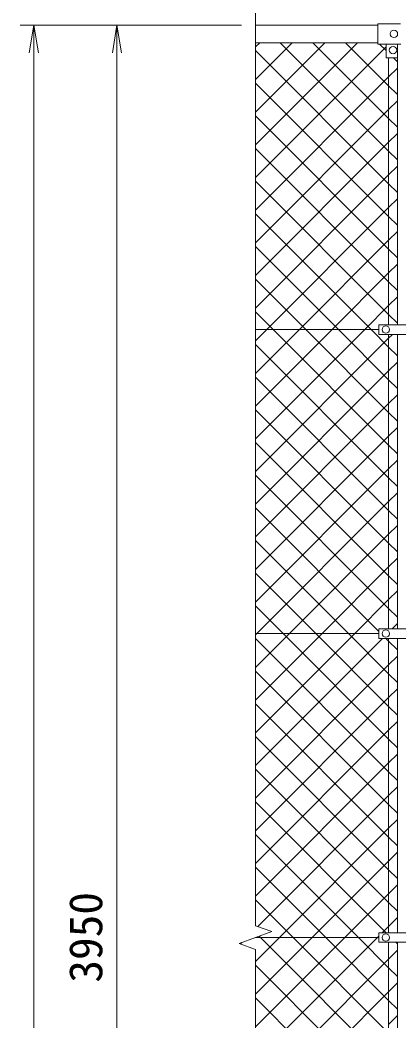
# Model space of a CAD drawing. Units: millimetres, scale not verified. Extents: x -6300 to 6300, y -4455 to 4455.
# Drawn here: x -4236 to -3415, y 1204 to 3371 of the extents above; entities that cross this region are included whole.
import ezdxf
from ezdxf.enums import TextEntityAlignment as Align

# ---------------------------------------------------------------- set-up
doc = ezdxf.new("R2010")
doc.units = ezdxf.units.MM
doc.header["$LTSCALE"] = 30
for name, color, linetype, lineweight in [('0-2_D-STR1', 1, 'Continuous', 18), ('0-3_D-STR3', 3, 'Continuous', 13), ('0-7_D-STR-DIM', 7, 'Continuous', 9), ('0-8_0', 7, 'Continuous', 9), ('0-9_D-STR2', 7, 'Continuous', 9)]:
    doc.layers.add(name, color=color, linetype=linetype, lineweight=lineweight)
doc.styles.add('ＭＳ ゴシック', font='')
doc.styles.get('ＭＳ ゴシック').set_extended_font_data('MS Gothic')

# ---------------------------------------------------------------- blocks, each defined once
blk = doc.blocks.new('_Open')
at = {"layer": '0-8_0'}
blk.add_line((-30, 5), (0, 0), dxfattribs=at)
blk.add_lwpolyline([(-30, -5), (0, 0), (-30, 0)], dxfattribs=at)

msp = doc.modelspace()

# ---------------------------------------------------------------- linework, layer by layer
at = {"layer": '0-2_D-STR1'}
for p, q in [((-3460.76, 3359.58), (-3725.76, 3359.58)), ((-3460.76, 3321.58), (-3725.76, 3321.58))]:
    msp.add_line(p, q, dxfattribs=at)
at = {"layer": '0-3_D-STR3'}
for p, q in [((-3460.76, 3362.58), (-3411.54, 3362.58)), ((-3460.76, 3318.58), (-3460.76, 3362.58)), ((-3460.76, 3318.58), (-3410.56, 3318.58)), ((-3442.76, 3318.58), (-3442.76, 3289.58)), ((-3417.76, 3318.58), (-3417.76, 3289.58)), ((-3418.76, 3288.58), (-3441.76, 3288.58)), ((-3437.26, 3288.58), (-3437.26, 2710.88)), ((-3418.26, 3288.72), (-3418.26, 2710.88)), ((-3458.26, 2710.88), (-3293.26, 2710.88)), ((-3458.26, 2710.88), (-3458.26, 2690.28)), ((-3458.26, 2700.58), (-3725.76, 2700.58)), ((-3458.26, 2690.28), (-3293.26, 2690.28)), ((-3437.26, 2690.28), (-3437.26, 2052.88)), ((-3418.26, 2690.28), (-3418.26, 2052.88)), ((-3458.26, 2042.58), (-3725.76, 2042.58)), ((-3458.26, 2052.88), (-3293.26, 2052.88)), ((-3458.26, 2052.88), (-3458.26, 2032.28)), ((-3458.26, 2032.28), (-3293.26, 2032.28)), ((-3437.26, 2032.28), (-3437.26, 1394.88)), ((-3418.26, 2032.28), (-3418.26, 1394.88)), ((-3458.26, 1394.88), (-3293.26, 1394.88)), ((-3458.26, 1394.88), (-3458.26, 1374.28)), ((-3458.26, 1384.58), (-3725.76, 1384.58)), ((-3458.26, 1374.28), (-3293.26, 1374.28)), ((-3437.26, 1374.28), (-3437.26, 800.08)), ((-3418.26, 1374.28), (-3418.26, 800.08))]:
    msp.add_line(p, q, dxfattribs=at)
for centre in [(-3425.76, 3340.58), (-3427.76, 3305.58), (-3443.26, 2700.58), (-3443.26, 2042.58), (-3443.26, 1384.58)]:
    msp.add_circle(centre, 8, dxfattribs=at)
for centre, start, end in [((-3441.76, 3289.58), 180, 270), ((-3418.76, 3289.58), 270, 0)]:
    msp.add_arc(centre, 1, start, end, dxfattribs=at)
at = {"layer": '0-7_D-STR-DIM'}
for p, q in [((-3725.76, 1410.23), (-3725.76, 3422.58)), ((-3755.76, 3359.58), (-4235.76, 3359.58)), ((-3755.76, 3359.58), (-4055.76, 3359.58)), ((-4205.76, -580.42), (-4205.76, 3299.58)), ((-4025.76, -530.42), (-4025.76, 3299.58)), ((-3690.52, 1397.41), (-3725.76, 1410.23)), ((-3761, 1371.76), (-3690.52, 1397.41)), ((-3725.76, 1358.93), (-3761, 1371.76)), ((-3725.76, -733.42), (-3725.76, 1358.93))]:
    msp.add_line(p, q, dxfattribs=at)
at = {"layer": '0-9_D-STR2'}
for p, q in [((-3725.76, 3312.43), (-3716.61, 3321.58)), ((-3725.76, 3241.72), (-3645.9, 3321.58)), ((-3725.76, 3171.01), (-3575.19, 3321.58)), ((-3725.76, 3100.3), (-3504.48, 3321.58)), ((-3437.26, 3086.95), (-3671.89, 3321.58)), ((-3437.26, 3157.66), (-3601.18, 3321.58)), ((-3437.26, 3228.37), (-3530.47, 3321.58)), ((-3442.76, 3304.58), (-3456.76, 3318.58)), ((-3725.76, 3029.59), (-3442.76, 3312.59)), ((-3437.26, 3016.24), (-3725.76, 3304.74)), ((-3418.26, 3280.08), (-3426.76, 3288.58)), ((-3437.26, 3247.38), (-3418.26, 3266.38)), ((-3725.76, 2958.88), (-3437.26, 3247.38)), ((-3437.26, 2945.53), (-3725.76, 3234.03)), ((-3418.26, 3209.37), (-3437.26, 3228.37)), ((-3437.26, 3176.67), (-3418.26, 3195.67)), ((-3725.76, 2888.17), (-3437.26, 3176.67)), ((-3437.26, 2874.82), (-3725.76, 3163.32)), ((-3418.26, 3138.66), (-3437.26, 3157.66)), ((-3437.26, 3105.96), (-3418.26, 3124.96)), ((-3725.76, 2817.46), (-3437.26, 3105.96)), ((-3437.26, 2804.11), (-3725.76, 3092.61)), ((-3418.26, 3067.95), (-3437.26, 3086.95)), ((-3725.76, 2746.75), (-3437.26, 3035.25)), ((-3437.26, 3035.25), (-3418.26, 3054.25)), ((-3437.26, 2733.4), (-3725.76, 3021.9)), ((-3418.26, 2997.24), (-3437.26, 3016.24)), ((-3437.26, 2964.54), (-3418.26, 2983.54)), ((-3475.15, 2700.58), (-3725.76, 2951.19)), ((-3701.22, 2700.58), (-3437.26, 2964.54)), ((-3418.26, 2926.53), (-3437.26, 2945.53)), ((-3437.26, 2893.83), (-3418.26, 2912.83)), ((-3630.51, 2700.58), (-3437.26, 2893.83)), ((-3545.86, 2700.58), (-3725.76, 2880.48)), ((-3418.26, 2855.82), (-3437.26, 2874.82)), ((-3437.26, 2823.11), (-3418.26, 2842.11)), ((-3559.79, 2700.58), (-3437.26, 2823.11)), ((-3616.58, 2700.58), (-3725.76, 2809.77)), ((-3418.26, 2785.11), (-3437.26, 2804.11)), ((-3489.08, 2700.58), (-3437.26, 2752.4)), ((-3437.26, 2752.4), (-3418.26, 2771.4)), ((-3687.29, 2700.58), (-3725.76, 2739.06)), ((-3418.26, 2714.4), (-3437.26, 2733.4)), ((-3725.76, 2676.04), (-3701.22, 2700.58)), ((-3725.76, 2605.33), (-3630.51, 2700.58)), ((-3725.76, 2534.61), (-3559.79, 2700.58)), ((-3725.76, 2463.9), (-3489.08, 2700.58)), ((-3437.26, 2450.56), (-3687.29, 2700.58)), ((-3437.26, 2521.27), (-3616.58, 2700.58)), ((-3437.26, 2591.98), (-3545.86, 2700.58)), ((-3437.26, 2662.69), (-3475.15, 2700.58)), ((-3437.26, 2379.85), (-3725.76, 2668.35)), ((-3418.26, 2643.69), (-3437.26, 2662.69)), ((-3437.26, 2610.98), (-3418.26, 2629.98)), ((-3725.76, 2322.48), (-3437.26, 2610.98)), ((-3437.26, 2309.13), (-3725.76, 2597.63)), ((-3418.26, 2572.98), (-3437.26, 2591.98)), ((-3437.26, 2540.27), (-3418.26, 2559.27)), ((-3725.76, 2251.77), (-3437.26, 2540.27)), ((-3437.26, 2238.42), (-3725.76, 2526.92)), ((-3418.26, 2502.27), (-3437.26, 2521.27)), ((-3437.26, 2469.56), (-3418.26, 2488.56)), ((-3725.76, 2181.06), (-3437.26, 2469.56)), ((-3437.26, 2167.71), (-3725.76, 2456.21)), ((-3418.26, 2431.56), (-3437.26, 2450.56)), ((-3437.26, 2398.85), (-3418.26, 2417.85)), ((-3725.76, 2110.35), (-3437.26, 2398.85)), ((-3437.26, 2097), (-3725.76, 2385.5)), ((-3418.26, 2360.85), (-3437.26, 2379.85)), ((-3437.26, 2328.14), (-3418.26, 2347.14)), ((-3722.82, 2042.58), (-3437.26, 2328.14)), ((-3458.26, 2047.29), (-3725.76, 2314.79)), ((-3418.26, 2290.13), (-3437.26, 2309.13)), ((-3437.26, 2257.43), (-3418.26, 2276.43)), ((-3652.11, 2042.58), (-3437.26, 2257.43)), ((-3524.26, 2042.58), (-3725.76, 2244.08)), ((-3418.26, 2219.42), (-3437.26, 2238.42)), ((-3437.26, 2186.72), (-3418.26, 2205.72)), ((-3594.97, 2042.58), (-3725.76, 2173.37)), ((-3581.4, 2042.58), (-3437.26, 2186.72)), ((-3418.26, 2148.71), (-3437.26, 2167.71)), ((-3437.26, 2116.01), (-3418.26, 2135.01)), ((-3665.68, 2042.58), (-3725.76, 2102.66)), ((-3510.69, 2042.58), (-3437.26, 2116.01)), ((-3418.26, 2078), (-3437.26, 2097)), ((-3429.68, 2052.88), (-3418.26, 2064.3)), ((-3725.76, 2039.64), (-3722.82, 2042.58)), ((-3725.76, 1968.93), (-3652.11, 2042.58)), ((-3725.76, 1898.22), (-3581.4, 2042.58)), ((-3725.76, 1827.51), (-3510.69, 2042.58)), ((-3437.26, 1814.16), (-3665.68, 2042.58)), ((-3437.26, 1884.87), (-3594.97, 2042.58)), ((-3437.26, 1955.58), (-3524.26, 2042.58)), ((-3725.76, 1756.8), (-3450.28, 2032.28)), ((-3437.26, 1743.45), (-3725.76, 2031.95)), ((-3437.26, 1974.59), (-3418.26, 1993.59)), ((-3725.76, 1686.09), (-3437.26, 1974.59)), ((-3437.26, 1672.74), (-3725.76, 1961.24)), ((-3418.26, 1936.58), (-3437.26, 1955.58)), ((-3437.26, 1903.88), (-3418.26, 1922.88)), ((-3725.76, 1615.38), (-3437.26, 1903.88)), ((-3437.26, 1602.03), (-3725.76, 1890.53)), ((-3418.26, 1865.87), (-3437.26, 1884.87)), ((-3437.26, 1833.17), (-3418.26, 1852.17)), ((-3725.76, 1544.67), (-3437.26, 1833.17)), ((-3437.26, 1531.32), (-3725.76, 1819.82)), ((-3418.26, 1795.16), (-3437.26, 1814.16)), ((-3437.26, 1762.45), (-3418.26, 1781.45)), ((-3725.76, 1473.95), (-3437.26, 1762.45)), ((-3437.26, 1460.61), (-3725.76, 1749.11)), ((-3418.26, 1724.45), (-3437.26, 1743.45)), ((-3442.25, 1394.88), (-3725.76, 1678.4)), ((-3418.26, 1653.74), (-3437.26, 1672.74)), ((-3437.26, 1621.03), (-3418.26, 1640.03)), ((-3502.66, 1384.58), (-3725.76, 1607.69)), ((-3673.71, 1384.58), (-3437.26, 1621.03)), ((-3418.26, 1583.03), (-3437.26, 1602.03)), ((-3437.26, 1550.32), (-3418.26, 1569.32)), ((-3603, 1384.58), (-3437.26, 1550.32)), ((-3573.37, 1384.58), (-3725.76, 1536.97)), ((-3418.26, 1512.32), (-3437.26, 1531.32)), ((-3437.26, 1479.61), (-3418.26, 1498.61)), ((-3532.29, 1384.58), (-3437.26, 1479.61)), ((-3644.08, 1384.58), (-3725.76, 1466.26)), ((-3418.26, 1441.61), (-3437.26, 1460.61)), ((-3758.25, 1370.75), (-3755.1, 1373.9)), ((-3725.76, 1332.53), (-3673.71, 1384.58)), ((-3725.76, 1261.82), (-3603, 1384.58)), ((-3725.76, 1191.11), (-3532.29, 1384.58)), ((-3437.26, 1177.76), (-3644.08, 1384.58)), ((-3437.26, 1248.47), (-3573.37, 1384.58)), ((-3437.26, 1319.19), (-3502.66, 1384.58)), ((-3418.26, 1370.9), (-3421.65, 1374.28)), ((-3437.26, 1338.19), (-3418.26, 1357.19)), ((-3725.76, 1049.69), (-3437.26, 1338.19)), ((-3437.26, 1036.34), (-3725.76, 1324.84)), ((-3418.26, 1300.19), (-3437.26, 1319.19)), ((-3437.26, 1267.48), (-3418.26, 1286.48)), ((-3725.76, 978.98), (-3437.26, 1267.48)), ((-3437.26, 965.63), (-3725.76, 1254.13)), ((-3418.26, 1229.47), (-3437.26, 1248.47)), ((-3437.26, 1196.77), (-3418.26, 1215.77))]:
    msp.add_line(p, q, dxfattribs=at)
for points in [[(-3725.76, 2393.19), (-3437.26, 2681.69), (-3428.67, 2690.28)], [(-3418.26, 2007.29), (-3437.26, 2026.29), (-3443.25, 2032.28)], [(-3720.64, 1408.37), (-3437.26, 1691.74), (-3418.26, 1710.74)], [(-3451.28, 1394.88), (-3437.26, 1408.9), (-3418.26, 1427.9)], [(-3725.76, 1120.4), (-3461.58, 1384.58), (-3458.26, 1387.9)], [(-3418.26, 1088.05), (-3437.26, 1107.05), (-3714.79, 1384.58), (-3717.72, 1387.51)]]:
    msp.add_lwpolyline(points, dxfattribs=at)

# ---------------------------------------------------------------- block references
at = {"layer": '0-7_D-STR-DIM', "xscale": 2, "yscale": 2, "rotation": 90}
for p in [(-4205.76, 3359.58), (-4025.76, 3359.58)]:
    msp.add_blockref('_Open', p, dxfattribs=at)

# ---------------------------------------------------------------- texts
at = {"layer": '0-7_D-STR-DIM', "style": 'ＭＳ ゴシック'}
msp.add_text('3950', height=72.14, rotation=90, dxfattribs=at).set_placement((-4035.88, 1286.89), align=Align.BOTTOM_LEFT)

doc.saveas('drawing.dxf')
